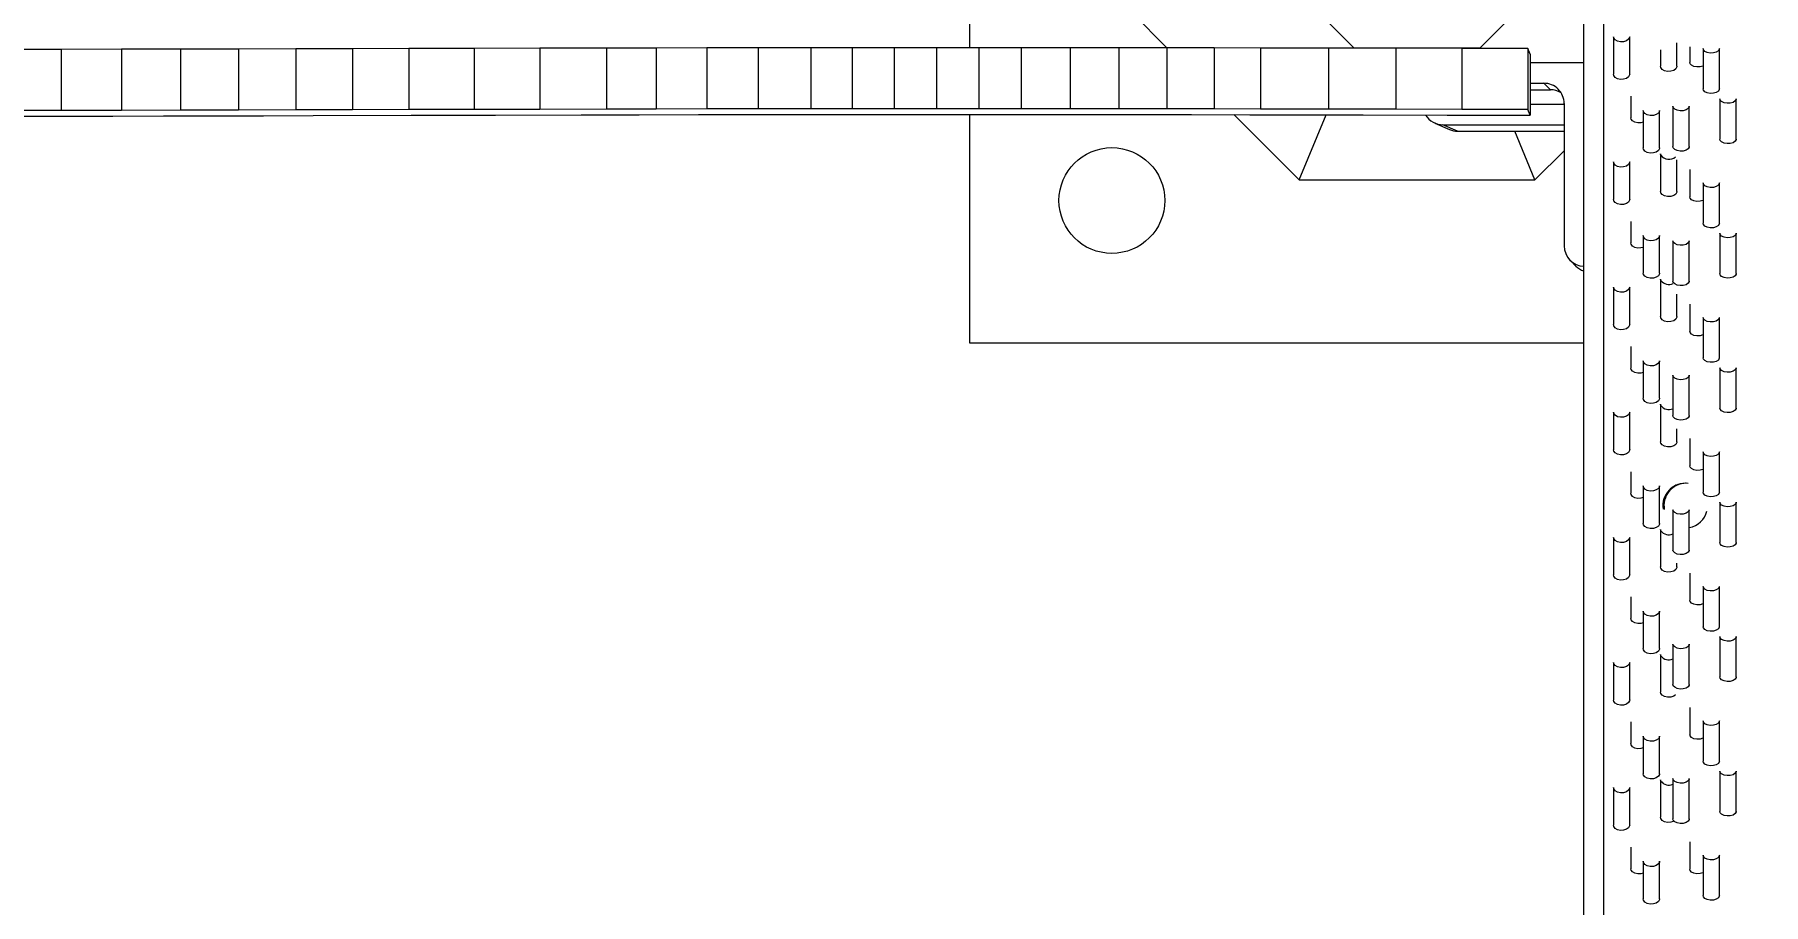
# Model space of a CAD drawing. Header units: millimetres. Extents: x -8045 to 6871, y -5915 to 5473.
# Drawn here: x -1066.6 to -641.7, y -434.2 to -220.4 of the extents above; entities that cross this region are included whole.
import ezdxf

# ---------------------------------------------------------------- set-up
doc = ezdxf.new("R2010")
doc.units = ezdxf.units.MM
for name, color, linetype in [('DIKOM_ОБЪЕКТ', 7, 'Continuous'), ('DIKOM_РАЗМЕР_ЗОНА', 7, 'Continuous'), ('DIKOM_РАЗМЕР_ОБЪЕКТА', 7, 'Continuous')]:
    doc.layers.add(name, color=color, linetype=linetype)
doc.styles.add('style1', font='arial.ttf', dxfattribs={"width": 0.8})
doc.dimstyles.new('1-50', dxfattribs={"dimtxt": 300, "dimasz": 200, "dimexe": 100, "dimexo": 0, "dimgap": 100, "dimtad": 1, "dimtxsty": 'style1', "dimcen": 200, "dimclrd": 7, "dimclre": 7, "dimclrt": 7, "dimadec": 1, "dimazin": 2, "dimtfac": 1, "dimtmove": 0, "dimatfit": 2, "dimfxl": 0, "dimlwd": 25, "dimlwe": 18, "dimarcsym": 0})

# ---------------------------------------------------------------- blocks, each defined once
blk = doc.blocks.new('*D9')
at = {"layer": 'Defpoints', "color": 0, "linetype": 'Continuous', "transparency": 16777216}
for p in [(5663.54, -234.65), (-5019.6, -1388.73), (5663.54, -4701.47)]:
    blk.add_point(p, dxfattribs=at)
at = {"layer": 'DIKOM_РАЗМЕР_ОБЪЕКТА', "color": 7, "linetype": 'Continuous', "lineweight": 18, "transparency": 16777216}
for p, q in [((5663.54, -234.65), (5663.54, -4801.47)), ((-5019.6, -1388.73), (-5019.6, -4801.47))]:
    blk.add_line(p, q, dxfattribs=at)
at = {"layer": 'DIKOM_РАЗМЕР_ОБЪЕКТА', "color": 7, "linetype": 'Continuous', "lineweight": 25, "transparency": 16777216}
blk.add_line((-4819.6, -4701.47), (5463.54, -4701.47), dxfattribs=at)
at = {"layer": 'DIKOM_РАЗМЕР_ОБЪЕКТА', "color": 7, "linetype": 'Continuous', "transparency": 16777216}
for points in [[(-4819.6, -4668.14), (-4819.6, -4734.8), (-5019.6, -4701.47)], [(5463.54, -4668.14), (5463.54, -4734.8), (5663.54, -4701.47)]]:
    blk.add_solid(points, dxfattribs=at)
at = {"layer": 'DIKOM_РАЗМЕР_ОБЪЕКТА', "color": 7, "linetype": 'Continuous', "lineweight": 15, "transparency": 16777216, "insert": (-74.37, -4448.3), "char_height": 300, "attachment_point": 5, "style": 'style1'}
blk.add_mtext('10700', dxfattribs=at)
blk = doc.blocks.new('*D10')
at = {"layer": 'Defpoints', "color": 0, "linetype": 'Continuous', "transparency": 16777216}
for p in [(-1653.81, 3474.95), (-5616.46, -3083.4), (491.01, -3083.4)]:
    blk.add_point(p, dxfattribs=at)
at = {"layer": 'DIKOM_РАЗМЕР_ОБЪЕКТА', "color": 7, "linetype": 'Continuous', "lineweight": 18, "transparency": 16777216}
for p, q in [((-1653.81, 3474.95), (-5716.46, 3474.95)), ((491.01, -3083.4), (-5716.46, -3083.4))]:
    blk.add_line(p, q, dxfattribs=at)
at = {"layer": 'DIKOM_РАЗМЕР_ОБЪЕКТА', "color": 7, "linetype": 'Continuous', "lineweight": 25, "transparency": 16777216}
blk.add_line((-5616.46, 3274.95), (-5616.46, -2883.4), dxfattribs=at)
at = {"layer": 'DIKOM_РАЗМЕР_ОБЪЕКТА', "color": 7, "linetype": 'Continuous', "transparency": 16777216}
for points in [[(-5649.79, 3274.95), (-5583.12, 3274.95), (-5616.46, 3474.95)], [(-5649.79, -2883.4), (-5583.12, -2883.4), (-5616.46, -3083.4)]]:
    blk.add_solid(points, dxfattribs=at)
at = {"layer": 'DIKOM_РАЗМЕР_ОБЪЕКТА', "color": 7, "linetype": 'Continuous', "lineweight": 15, "transparency": 16777216, "insert": (-5869.63, -1326.86), "char_height": 300, "attachment_point": 5, "rotation": 90, "style": 'style1'}
blk.add_mtext('6550', dxfattribs=at)
blk = doc.blocks.new('*D11')
at = {"layer": 'Defpoints', "color": 0, "transparency": 16777216}
for p in [(6870.85, -184.65), (-7019.6, -1388.73), (-7019.6, -5814.65)]:
    blk.add_point(p, dxfattribs=at)
at = {"layer": 'DIKOM_РАЗМЕР_ЗОНА', "color": 7, "lineweight": 18, "transparency": 16777216}
for p, q in [((6870.85, -184.65), (6870.85, -5914.65)), ((-7019.6, -1388.73), (-7019.6, -5914.65))]:
    blk.add_line(p, q, dxfattribs=at)
at = {"layer": 'DIKOM_РАЗМЕР_ЗОНА', "color": 7, "lineweight": 25, "transparency": 16777216}
blk.add_line((6670.85, -5814.65), (-6819.6, -5814.65), dxfattribs=at)
at = {"layer": 'DIKOM_РАЗМЕР_ЗОНА', "color": 7, "transparency": 16777216}
for points in [[(-6819.6, -5781.31), (-6819.6, -5847.98), (-7019.6, -5814.65)], [(6670.85, -5781.31), (6670.85, -5847.98), (6870.85, -5814.65)]]:
    blk.add_solid(points, dxfattribs=at)
at = {"layer": 'DIKOM_РАЗМЕР_ЗОНА', "color": 7, "transparency": 16777216, "insert": (-74.37, -5561.37), "char_height": 300, "attachment_point": 5, "style": 'style1'}
blk.add_mtext('13900', dxfattribs=at)
blk = doc.blocks.new('*D12')
at = {"layer": 'Defpoints', "color": 0, "transparency": 16777216}
for p in [(-2189.61, 5472.65), (-7595.21, -5084.97), (-495.58, -5084.97)]:
    blk.add_point(p, dxfattribs=at)
at = {"layer": 'DIKOM_РАЗМЕР_ЗОНА', "color": 7, "lineweight": 18, "transparency": 16777216}
for p, q in [((-2189.61, 5472.65), (-7695.21, 5472.65)), ((-495.58, -5084.97), (-7695.21, -5084.97))]:
    blk.add_line(p, q, dxfattribs=at)
at = {"layer": 'DIKOM_РАЗМЕР_ЗОНА', "color": 7, "lineweight": 25, "transparency": 16777216}
blk.add_line((-7595.21, 5272.65), (-7595.21, -4884.97), dxfattribs=at)
at = {"layer": 'DIKOM_РАЗМЕР_ЗОНА', "color": 7, "transparency": 16777216}
for points in [[(-7628.55, 5272.65), (-7561.88, 5272.65), (-7595.21, 5472.65)], [(-7628.55, -4884.97), (-7561.88, -4884.97), (-7595.21, -5084.97)]]:
    blk.add_solid(points, dxfattribs=at)
at = {"layer": 'DIKOM_РАЗМЕР_ЗОНА', "color": 7, "transparency": 16777216, "insert": (-7848.38, -1452.59), "char_height": 300, "attachment_point": 5, "rotation": 90, "style": 'style1'}
blk.add_mtext('10550', dxfattribs=at)

msp = doc.modelspace()

# ---------------------------------------------------------------- linework, layer by layer
at = {"layer": 'DIKOM_ОБЪЕКТ', "color": 7, "linetype": 'Continuous', "lineweight": 15}
for p, q in [((-836.813, -148.724), (-836.813, -223.589)), ((-685.854, -198.252), (-685.854, -1786.157)), ((-680.877, -706.768), (-680.877, -197.374)), ((-742.346, -223.657), (-764.313, -201.69)), ((-711.28, -223.657), (-689.313, -201.69)), ((-796.766, -215.133), (-788.273, -223.627)), ((-678.543, -220.887), (-678.543, -230.118)), ((-674.543, -230.118), (-674.543, -220.887)), ((-1060.035, -224.011), (-1070.372, -224.026)), ((-1045.245, -223.986), (-1060.035, -224.011)), ((-1060.035, -224.011), (-1060.035, -239.011)), ((-1030.745, -223.957), (-1045.245, -223.986)), ((-1045.245, -223.986), (-1045.245, -238.986)), ((-1016.483, -223.925), (-1030.745, -223.957)), ((-1030.745, -223.957), (-1030.745, -238.957)), ((-1002.408, -223.892), (-1016.483, -223.925)), ((-1016.483, -223.925), (-1016.483, -238.925)), ((-988.466, -223.857), (-1002.408, -223.892)), ((-1002.408, -223.892), (-1002.408, -238.892)), ((-974.606, -223.822), (-988.466, -223.857)), ((-988.466, -223.857), (-988.466, -238.857)), ((-958.551, -223.781), (-974.606, -223.822)), ((-974.606, -223.822), (-974.606, -238.822)), ((-942.394, -223.741), (-958.551, -223.781)), ((-958.551, -223.781), (-958.551, -238.781)), ((-926.038, -223.703), (-942.394, -223.741)), ((-942.394, -223.741), (-942.394, -238.741)), ((-913.809, -223.677), (-926.038, -223.703)), ((-926.038, -223.703), (-926.038, -238.703)), ((-901.369, -223.653), (-913.809, -223.677)), ((-913.809, -223.677), (-913.809, -238.677)), ((-888.711, -223.632), (-901.369, -223.653)), ((-901.369, -223.653), (-901.369, -238.653)), ((-875.827, -223.614), (-888.711, -223.632)), ((-888.711, -223.632), (-888.711, -238.632)), ((-865.678, -223.603), (-875.827, -223.614)), ((-875.827, -223.614), (-875.827, -238.614)), ((-855.357, -223.595), (-865.678, -223.603)), ((-865.678, -223.603), (-865.678, -238.603)), ((-844.941, -223.59), (-855.357, -223.595)), ((-855.357, -223.595), (-855.357, -238.595)), ((-834.501, -223.589), (-844.941, -223.59)), ((-844.941, -223.59), (-844.941, -238.59)), ((-834.501, -223.589), (-834.501, -238.589)), ((-824.112, -223.591), (-834.501, -223.589)), ((-824.112, -223.591), (-824.112, -238.591)), ((-812.025, -223.599), (-824.112, -223.591)), ((-812.025, -223.599), (-812.025, -238.599)), ((-800.068, -223.611), (-812.025, -223.599)), ((-800.068, -223.611), (-800.068, -238.611)), ((-788.273, -223.627), (-800.068, -223.611)), ((-788.273, -223.627), (-788.273, -238.627)), ((-776.672, -223.645), (-788.273, -223.627)), ((-776.672, -223.645), (-776.672, -238.645)), ((-765.297, -223.666), (-776.672, -223.645)), ((-765.297, -223.666), (-765.297, -238.666)), ((-748.528, -223.701), (-765.297, -223.666)), ((-748.528, -223.701), (-748.528, -238.701)), ((-732.052, -223.739), (-748.528, -223.701)), ((-742.37, -223.715), (-742.346, -223.657)), ((-742.346, -223.657), (-711.28, -223.657)), ((-732.052, -223.739), (-732.052, -238.739)), ((-715.776, -223.779), (-732.052, -223.739)), ((-715.776, -223.779), (-715.776, -238.779)), ((-699.606, -223.819), (-715.776, -223.779)), ((-711.225, -223.79), (-711.28, -223.657)), ((-699.606, -223.819), (-699.606, -238.819)), ((-699.029, -225.212), (-699.606, -223.819)), ((-666.94, -224.089), (-666.94, -228.16)), ((-662.94, -228.16), (-662.94, -222.368)), ((-659.782, -223.347), (-659.782, -227.206)), ((-656.498, -223.786), (-656.498, -233.704)), ((-652.498, -233.704), (-652.498, -223.786)), ((-699.029, -225.212), (-699.029, -240.212)), ((-685.854, -227.325), (-699.029, -227.326)), ((-699.029, -232.326), (-695.645, -232.326)), ((-694.043, -233.927), (-695.645, -232.326)), ((-678.476, -230.444), (-678.543, -230.118)), ((-674.543, -230.087), (-674.543, -230.118)), ((-656.421, -234.012), (-656.498, -233.704)), ((-699.029, -233.927), (-694.043, -233.927)), ((-690.645, -237.54), (-699.029, -237.541)), ((-690.645, -237.325), (-690.645, -272.325)), ((-674.273, -235.516), (-674.273, -240.817)), ((-652.369, -236.142), (-652.369, -246.059)), ((-652.293, -236.45), (-652.369, -236.162)), ((-648.369, -246.059), (-648.369, -236.142)), ((-1072.807, -240.423), (-1059.973, -240.405)), ((-1060.035, -239.011), (-1070.372, -239.026)), ((-1045.245, -238.986), (-1060.035, -239.011)), ((-1059.973, -240.405), (-1047.378, -240.383)), ((-1047.378, -240.383), (-1034.888, -240.359)), ((-1030.745, -238.957), (-1045.245, -238.986)), ((-1034.888, -240.359), (-1022.596, -240.333)), ((-1016.483, -238.925), (-1030.745, -238.957)), ((-1022.596, -240.333), (-1010.311, -240.305)), ((-1002.408, -238.892), (-1016.483, -238.925)), ((-1010.311, -240.305), (-998.153, -240.275)), ((-988.466, -238.857), (-1002.408, -238.892)), ((-998.153, -240.275), (-974.028, -240.215)), ((-974.606, -238.822), (-988.466, -238.857)), ((-958.551, -238.781), (-974.606, -238.822)), ((-974.028, -240.215), (-953.265, -240.162)), ((-942.394, -238.741), (-958.551, -238.781)), ((-953.265, -240.162), (-932.286, -240.112)), ((-926.038, -238.703), (-942.394, -238.741)), ((-932.286, -240.112), (-917.994, -240.08)), ((-913.809, -238.677), (-926.038, -238.703)), ((-917.994, -240.08), (-903.443, -240.051)), ((-901.369, -238.653), (-913.809, -238.677)), ((-903.443, -240.051), (-888.599, -240.025)), ((-888.711, -238.632), (-901.369, -238.653)), ((-875.827, -238.614), (-888.711, -238.632)), ((-888.599, -240.025), (-875.805, -240.007)), ((-865.678, -238.603), (-875.827, -238.614)), ((-875.805, -240.007), (-862.778, -239.993)), ((-855.357, -238.595), (-865.678, -238.603)), ((-862.778, -239.993), (-853.752, -239.987)), ((-844.941, -238.59), (-855.357, -238.595)), ((-853.752, -239.987), (-844.647, -239.982)), ((-834.501, -238.589), (-844.941, -238.59)), ((-844.647, -239.982), (-835.514, -239.981)), ((-836.813, -239.981), (-836.813, -296.157)), ((-835.514, -239.981), (-826.578, -239.983)), ((-824.112, -238.591), (-834.501, -238.589)), ((-826.578, -239.983), (-817.675, -239.987)), ((-812.025, -238.599), (-824.112, -238.591)), ((-817.675, -239.987), (-808.85, -239.994)), ((-800.068, -238.611), (-812.025, -238.599)), ((-808.85, -239.994), (-795.41, -240.009)), ((-788.273, -238.627), (-800.068, -238.611)), ((-795.41, -240.009), (-782.216, -240.028)), ((-776.672, -238.645), (-788.273, -238.627)), ((-782.216, -240.028), (-767.892, -240.053)), ((-765.297, -238.666), (-776.672, -238.645)), ((-771.853, -240.046), (-755.789, -256.111)), ((-767.892, -240.053), (-753.836, -240.081)), ((-748.528, -238.701), (-765.297, -238.666)), ((-755.789, -256.111), (-749.153, -240.092)), ((-753.836, -240.081), (-740.014, -240.112)), ((-732.052, -238.739), (-748.528, -238.701)), ((-740.014, -240.112), (-719.42, -240.161)), ((-715.776, -238.779), (-732.052, -238.739)), ((-722.463, -242.109), (-718.865, -243.713)), ((-719.42, -240.161), (-699.029, -240.212)), ((-699.606, -238.819), (-715.776, -238.779)), ((-699.029, -240.212), (-699.606, -238.819)), ((-671.21, -239), (-671.21, -248.23)), ((-667.21, -248.23), (-667.21, -239)), ((-663.911, -237.991), (-663.911, -247.908)), ((-659.911, -247.908), (-659.911, -237.991)), ((-720.428, -242.542), (-690.645, -242.54)), ((-716.834, -244.143), (-720.428, -242.542)), ((-716.834, -244.143), (-690.645, -244.142)), ((-697.837, -256.111), (-702.795, -244.143)), ((-690.645, -248.918), (-697.837, -256.111)), ((-666.94, -249.699), (-666.94, -258.93)), ((-666.94, -249.729), (-666.94, -249.699)), ((-666.874, -250.025), (-666.94, -249.729)), ((-663.835, -248.216), (-663.911, -247.908)), ((-678.543, -251.656), (-678.543, -260.887)), ((-674.543, -260.887), (-674.543, -251.656)), ((-662.94, -258.93), (-662.94, -251.142)), ((-659.782, -253.572), (-659.782, -260.263)), ((-755.789, -256.111), (-697.837, -256.111)), ((-656.498, -256.844), (-656.498, -266.762)), ((-652.498, -266.762), (-652.498, -256.844)), ((-678.476, -261.213), (-678.543, -260.887)), ((-674.543, -260.856), (-674.543, -260.887)), ((-674.273, -266.285), (-674.273, -271.586)), ((-656.421, -267.07), (-656.498, -266.762)), ((-671.21, -269.769), (-671.21, -279)), ((-667.21, -279), (-667.21, -269.769)), ((-663.911, -271.049), (-663.911, -280.966)), ((-659.911, -280.966), (-659.911, -271.049)), ((-652.369, -269.199), (-652.369, -279.117)), ((-652.293, -269.508), (-652.369, -269.22)), ((-648.369, -279.117), (-648.369, -269.199)), ((-689.18, -275.861), (-687.781, -277.26)), ((-678.543, -282.425), (-678.543, -291.656)), ((-674.543, -291.656), (-674.543, -282.425)), ((-666.94, -280.468), (-666.94, -289.699)), ((-666.94, -280.498), (-666.94, -280.468)), ((-666.874, -280.794), (-666.94, -280.498)), ((-663.835, -281.274), (-663.911, -280.966)), ((-662.94, -289.699), (-662.94, -284.199)), ((-659.782, -286.63), (-659.782, -293.321)), ((-678.476, -291.982), (-678.543, -291.656)), ((-674.543, -291.625), (-674.543, -291.656)), ((-656.498, -289.902), (-656.498, -299.819)), ((-652.498, -299.819), (-652.498, -289.902)), ((-836.813, -296.157), (-685.854, -296.157)), ((-674.273, -297.054), (-674.273, -302.355)), ((-671.21, -300.538), (-671.21, -309.769)), ((-667.21, -309.769), (-667.21, -300.538)), ((-656.421, -300.128), (-656.498, -299.819)), ((-663.911, -304.107), (-663.911, -314.024)), ((-659.911, -314.024), (-659.911, -304.107)), ((-652.369, -302.257), (-652.369, -312.175)), ((-652.293, -302.565), (-652.369, -302.278)), ((-648.369, -312.175), (-648.369, -302.257)), ((-678.543, -313.195), (-678.543, -322.425)), ((-674.543, -322.425), (-674.543, -313.195)), ((-666.94, -311.237), (-666.94, -320.468)), ((-666.94, -311.267), (-666.94, -311.237)), ((-666.874, -311.563), (-666.94, -311.267)), ((-663.835, -314.332), (-663.911, -314.024)), ((-662.94, -320.468), (-662.94, -317.257)), ((-678.476, -322.752), (-678.543, -322.425)), ((-674.543, -322.395), (-674.543, -322.425)), ((-659.782, -319.688), (-659.782, -326.379)), ((-656.498, -322.96), (-656.498, -332.877)), ((-652.498, -332.877), (-652.498, -322.96)), ((-674.273, -327.823), (-674.273, -333.125)), ((-671.21, -331.307), (-671.21, -340.538)), ((-667.21, -340.538), (-667.21, -331.307)), ((-656.421, -333.186), (-656.498, -332.877)), ((-652.369, -335.315), (-652.369, -345.232)), ((-652.293, -335.623), (-652.369, -335.336)), ((-648.369, -345.232), (-648.369, -335.315)), ((-663.911, -337.164), (-663.911, -347.082)), ((-659.911, -347.082), (-659.911, -337.164)), ((-678.543, -343.964), (-678.543, -353.195)), ((-674.543, -353.195), (-674.543, -343.964)), ((-666.94, -342.006), (-666.94, -351.237)), ((-666.94, -342.036), (-666.94, -342.006)), ((-666.874, -342.333), (-666.94, -342.036)), ((-663.835, -347.39), (-663.911, -347.082)), ((-662.94, -351.237), (-662.94, -350.315)), ((-678.476, -353.521), (-678.543, -353.195)), ((-674.543, -353.164), (-674.543, -353.195)), ((-659.782, -352.746), (-659.782, -359.437)), ((-656.498, -356.018), (-656.498, -365.935)), ((-652.498, -365.935), (-652.498, -356.018)), ((-674.273, -358.592), (-674.273, -363.894)), ((-671.21, -362.077), (-671.21, -371.307)), ((-667.21, -371.307), (-667.21, -362.077)), ((-656.421, -366.243), (-656.498, -365.935)), ((-652.369, -368.373), (-652.369, -378.29)), ((-652.293, -368.681), (-652.369, -368.394)), ((-648.369, -378.29), (-648.369, -368.373)), ((-666.94, -372.776), (-666.94, -382.006)), ((-666.94, -372.806), (-666.94, -372.776)), ((-666.874, -373.102), (-666.94, -372.806)), ((-663.911, -370.222), (-663.911, -380.14)), ((-659.911, -380.14), (-659.911, -370.222)), ((-678.543, -374.733), (-678.543, -383.964)), ((-674.543, -383.964), (-674.543, -374.733)), ((-663.835, -380.448), (-663.911, -380.14)), ((-678.476, -384.29), (-678.543, -383.964)), ((-674.543, -383.933), (-674.543, -383.964)), ((-659.782, -385.804), (-659.782, -392.495)), ((-674.273, -389.362), (-674.273, -394.663)), ((-656.498, -389.076), (-656.498, -398.993)), ((-652.498, -398.993), (-652.498, -389.076)), ((-671.21, -392.846), (-671.21, -402.077)), ((-667.21, -402.077), (-667.21, -392.846)), ((-656.421, -399.301), (-656.498, -398.993)), ((-666.94, -403.545), (-666.94, -412.776)), ((-666.94, -403.575), (-666.94, -403.545)), ((-666.874, -403.871), (-666.94, -403.575)), ((-663.911, -403.28), (-663.911, -413.198)), ((-659.911, -413.198), (-659.911, -403.28)), ((-652.369, -401.431), (-652.369, -411.348)), ((-652.293, -401.739), (-652.369, -401.452)), ((-648.369, -411.348), (-648.369, -401.431)), ((-678.543, -405.502), (-678.543, -414.733)), ((-674.543, -414.733), (-674.543, -405.502)), ((-678.476, -415.059), (-678.543, -414.733)), ((-674.543, -414.702), (-674.543, -414.733)), ((-663.835, -413.506), (-663.911, -413.198)), ((-674.273, -420.131), (-674.273, -425.432)), ((-659.782, -418.862), (-659.782, -425.553)), ((-671.21, -423.615), (-671.21, -432.846)), ((-667.21, -432.846), (-667.21, -423.615)), ((-656.498, -422.134), (-656.498, -432.051)), ((-652.498, -432.051), (-652.498, -422.134)), ((-656.421, -432.359), (-656.498, -432.051))]:
    msp.add_line(p, q, dxfattribs=at)
at = {"layer": 'DIKOM_ОБЪЕКТ', "color": 7, "linetype": 'Continuous', "lineweight": 15, "flags": 128}
for points in [[(-674.543, -220.912), (-674.561, -221.058), (-674.814, -221.53), (-675.331, -221.904), (-676.032, -222.123), (-676.811, -222.153), (-677.549, -221.991), (-678.134, -221.661), (-678.476, -221.213), (-678.543, -220.886)], [(-652.498, -223.787), (-652.511, -223.916), (-652.751, -224.334), (-653.256, -224.669), (-653.95, -224.869), (-654.728, -224.905), (-655.471, -224.77), (-656.066, -224.486), (-656.421, -224.095), (-656.498, -223.786)], [(-664.43, -229.396), (-665.209, -229.427), (-665.947, -229.265), (-666.531, -228.935), (-666.874, -228.487), (-666.94, -228.16)], [(-662.94, -228.16), (-662.958, -228.332), (-663.212, -228.803), (-663.729, -229.177), (-664.43, -229.396)], [(-656.498, -228.069), (-656.541, -228.088), (-657.235, -228.289), (-658.013, -228.324), (-658.756, -228.189), (-659.35, -227.905), (-659.706, -227.514), (-659.782, -227.206)], [(-674.543, -230.118), (-674.561, -230.289), (-674.814, -230.761), (-675.331, -231.134), (-676.032, -231.353), (-676.811, -231.384), (-677.549, -231.222), (-678.134, -230.892), (-678.476, -230.444)], [(-652.498, -233.704), (-652.511, -233.833), (-652.751, -234.252), (-653.256, -234.586), (-653.95, -234.787), (-654.728, -234.822), (-655.471, -234.688), (-656.066, -234.403), (-656.421, -234.012)], [(-648.369, -236.141), (-648.383, -236.271), (-648.622, -236.689), (-649.127, -237.024), (-649.822, -237.225), (-650.6, -237.26), (-651.342, -237.125), (-651.937, -236.841), (-652.293, -236.45)], [(-671.21, -241.899), (-671.763, -242.052), (-672.542, -242.083), (-673.28, -241.921), (-673.864, -241.591), (-674.207, -241.143), (-674.273, -240.817)], [(-667.21, -239), (-667.228, -239.171), (-667.481, -239.643), (-667.998, -240.016), (-668.699, -240.235), (-669.478, -240.266), (-670.216, -240.104), (-670.801, -239.774), (-671.144, -239.326), (-671.21, -239.001)], [(-659.911, -238.009), (-659.924, -238.121), (-660.164, -238.539), (-660.669, -238.874), (-661.364, -239.074), (-662.141, -239.109), (-662.884, -238.975), (-663.479, -238.69), (-663.835, -238.299), (-663.911, -237.991)], [(-649.822, -247.142), (-650.6, -247.177), (-651.342, -247.043), (-651.937, -246.758), (-652.293, -246.367), (-652.369, -246.059)], [(-648.369, -246.059), (-648.383, -246.189), (-648.622, -246.607), (-649.127, -246.942), (-649.822, -247.142)], [(-668.699, -249.466), (-669.478, -249.497), (-670.216, -249.335), (-670.801, -249.005), (-671.144, -248.557), (-671.21, -248.23)], [(-667.21, -248.23), (-667.228, -248.402), (-667.481, -248.873), (-667.998, -249.247), (-668.699, -249.466)], [(-659.911, -247.908), (-659.924, -248.038), (-660.164, -248.456), (-660.669, -248.791), (-661.364, -248.991), (-662.141, -249.027), (-662.884, -248.892), (-663.479, -248.607), (-663.835, -248.216)], [(-674.543, -251.681), (-674.561, -251.828), (-674.814, -252.299), (-675.331, -252.673), (-676.032, -252.892), (-676.811, -252.923), (-677.549, -252.761), (-678.134, -252.43), (-678.476, -251.982), (-678.543, -251.656)], [(-664.43, -260.165), (-665.209, -260.196), (-665.947, -260.034), (-666.531, -259.704), (-666.874, -259.256), (-666.94, -258.93)], [(-662.94, -258.93), (-662.958, -259.101), (-663.212, -259.573), (-663.729, -259.946), (-664.43, -260.165)], [(-652.498, -256.845), (-652.511, -256.974), (-652.751, -257.392), (-653.256, -257.727), (-653.95, -257.927), (-654.728, -257.963), (-655.471, -257.828), (-656.066, -257.543), (-656.421, -257.152), (-656.498, -256.844)], [(-674.543, -260.887), (-674.561, -261.058), (-674.814, -261.53), (-675.331, -261.904), (-676.032, -262.123), (-676.811, -262.153), (-677.549, -261.991), (-678.134, -261.661), (-678.476, -261.213)], [(-656.498, -261.126), (-656.541, -261.146), (-657.235, -261.346), (-658.013, -261.382), (-658.756, -261.247), (-659.35, -260.963), (-659.706, -260.572), (-659.782, -260.264)], [(-652.498, -266.762), (-652.511, -266.891), (-652.751, -267.309), (-653.256, -267.644), (-653.95, -267.845), (-654.728, -267.88), (-655.471, -267.745), (-656.066, -267.461), (-656.421, -267.07)], [(-671.21, -272.668), (-671.763, -272.822), (-672.542, -272.852), (-673.28, -272.69), (-673.864, -272.36), (-674.207, -271.912), (-674.273, -271.586)], [(-667.21, -269.769), (-667.228, -269.94), (-667.481, -270.412), (-667.998, -270.786), (-668.699, -271.004), (-669.478, -271.035), (-670.216, -270.873), (-670.801, -270.543), (-671.144, -270.095), (-671.21, -269.77)], [(-659.911, -271.067), (-659.924, -271.178), (-660.164, -271.597), (-660.669, -271.931), (-661.364, -272.132), (-662.141, -272.167), (-662.884, -272.033), (-663.479, -271.748), (-663.835, -271.357), (-663.911, -271.049)], [(-648.369, -269.199), (-648.383, -269.329), (-648.622, -269.747), (-649.127, -270.082), (-649.822, -270.282), (-650.6, -270.318), (-651.342, -270.183), (-651.937, -269.899), (-652.293, -269.508)], [(-668.699, -280.235), (-669.478, -280.266), (-670.216, -280.104), (-670.801, -279.774), (-671.144, -279.326), (-671.21, -279)], [(-667.21, -279), (-667.228, -279.171), (-667.481, -279.643), (-667.998, -280.016), (-668.699, -280.235)], [(-649.822, -280.2), (-650.6, -280.235), (-651.342, -280.101), (-651.937, -279.816), (-652.293, -279.425), (-652.369, -279.117)], [(-648.369, -279.117), (-648.383, -279.246), (-648.622, -279.665), (-649.127, -279.999), (-649.822, -280.2)], [(-674.543, -282.45), (-674.561, -282.597), (-674.814, -283.068), (-675.331, -283.442), (-676.032, -283.661), (-676.811, -283.692), (-677.549, -283.53), (-678.134, -283.2), (-678.476, -282.752), (-678.543, -282.425)], [(-659.911, -280.966), (-659.924, -281.096), (-660.164, -281.514), (-660.669, -281.849), (-661.364, -282.049), (-662.141, -282.085), (-662.884, -281.95), (-663.479, -281.665), (-663.835, -281.274)], [(-674.543, -291.656), (-674.561, -291.828), (-674.814, -292.299), (-675.331, -292.673), (-676.032, -292.892), (-676.811, -292.923), (-677.549, -292.761), (-678.134, -292.43), (-678.476, -291.982)], [(-664.43, -290.934), (-665.209, -290.965), (-665.947, -290.803), (-666.531, -290.473), (-666.874, -290.025), (-666.94, -289.699)], [(-662.94, -289.699), (-662.958, -289.87), (-663.212, -290.342), (-663.729, -290.715), (-664.43, -290.934)], [(-652.498, -289.902), (-652.511, -290.032), (-652.751, -290.45), (-653.256, -290.785), (-653.95, -290.985), (-654.728, -291.021), (-655.471, -290.886), (-656.066, -290.601), (-656.421, -290.21), (-656.498, -289.901)], [(-656.498, -294.184), (-656.541, -294.204), (-657.235, -294.404), (-658.013, -294.44), (-658.756, -294.305), (-659.35, -294.021), (-659.706, -293.63), (-659.782, -293.321)], [(-667.21, -300.538), (-667.228, -300.71), (-667.481, -301.181), (-667.998, -301.555), (-668.699, -301.774), (-669.478, -301.804), (-670.216, -301.642), (-670.801, -301.312), (-671.144, -300.864), (-671.21, -300.539)], [(-652.498, -299.819), (-652.511, -299.949), (-652.751, -300.367), (-653.256, -300.702), (-653.95, -300.902), (-654.728, -300.938), (-655.471, -300.803), (-656.066, -300.519), (-656.421, -300.128)], [(-671.21, -303.438), (-671.763, -303.591), (-672.542, -303.622), (-673.28, -303.46), (-673.864, -303.13), (-674.207, -302.682), (-674.273, -302.355)], [(-659.911, -304.124), (-659.924, -304.236), (-660.164, -304.654), (-660.669, -304.989), (-661.364, -305.19), (-662.141, -305.225), (-662.884, -305.09), (-663.479, -304.806), (-663.835, -304.415), (-663.911, -304.106)], [(-648.369, -302.257), (-648.383, -302.387), (-648.622, -302.805), (-649.127, -303.14), (-649.822, -303.34), (-650.6, -303.376), (-651.342, -303.241), (-651.937, -302.956), (-652.293, -302.565)], [(-668.699, -311.004), (-669.478, -311.035), (-670.216, -310.873), (-670.801, -310.543), (-671.144, -310.095), (-671.21, -309.769)], [(-667.21, -309.769), (-667.228, -309.94), (-667.481, -310.412), (-667.998, -310.786), (-668.699, -311.004)], [(-674.543, -313.219), (-674.561, -313.366), (-674.814, -313.838), (-675.331, -314.211), (-676.032, -314.43), (-676.811, -314.461), (-677.549, -314.299), (-678.134, -313.969), (-678.476, -313.521), (-678.543, -313.194)], [(-659.911, -314.024), (-659.924, -314.154), (-660.164, -314.572), (-660.669, -314.907), (-661.364, -315.107), (-662.141, -315.142), (-662.884, -315.008), (-663.479, -314.723), (-663.835, -314.332)], [(-649.822, -313.258), (-650.6, -313.293), (-651.342, -313.158), (-651.937, -312.874), (-652.293, -312.483), (-652.369, -312.175)], [(-648.369, -312.175), (-648.383, -312.304), (-648.622, -312.723), (-649.127, -313.057), (-649.822, -313.258)], [(-674.543, -322.425), (-674.561, -322.597), (-674.814, -323.068), (-675.331, -323.442), (-676.032, -323.661), (-676.811, -323.692), (-677.549, -323.53), (-678.134, -323.2), (-678.476, -322.752)], [(-664.43, -321.704), (-665.209, -321.734), (-665.947, -321.572), (-666.531, -321.242), (-666.874, -320.794), (-666.94, -320.468)], [(-662.94, -320.468), (-662.958, -320.639), (-663.212, -321.111), (-663.729, -321.485), (-664.43, -321.704)], [(-656.498, -327.242), (-656.541, -327.262), (-657.235, -327.462), (-658.013, -327.498), (-658.756, -327.363), (-659.35, -327.078), (-659.706, -326.687), (-659.782, -326.379)], [(-652.498, -322.96), (-652.511, -323.09), (-652.751, -323.508), (-653.256, -323.843), (-653.95, -324.043), (-654.728, -324.078), (-655.471, -323.944), (-656.066, -323.659), (-656.421, -323.268), (-656.498, -322.959)], [(-667.21, -331.308), (-667.228, -331.479), (-667.481, -331.95), (-667.998, -332.324), (-668.699, -332.543), (-669.478, -332.574), (-670.216, -332.412), (-670.801, -332.082), (-671.144, -331.634), (-671.21, -331.309)], [(-671.21, -334.207), (-671.763, -334.36), (-672.542, -334.391), (-673.28, -334.229), (-673.864, -333.899), (-674.207, -333.451), (-674.273, -333.125)], [(-652.498, -332.877), (-652.511, -333.007), (-652.751, -333.425), (-653.256, -333.76), (-653.95, -333.96), (-654.728, -333.996), (-655.471, -333.861), (-656.066, -333.577), (-656.421, -333.186)], [(-648.369, -335.315), (-648.383, -335.445), (-648.622, -335.863), (-649.127, -336.198), (-649.822, -336.398), (-650.6, -336.434), (-651.342, -336.299), (-651.937, -336.014), (-652.293, -335.623)], [(-659.911, -337.182), (-659.924, -337.294), (-660.164, -337.712), (-660.669, -338.047), (-661.364, -338.247), (-662.141, -338.283), (-662.884, -338.148), (-663.479, -337.864), (-663.835, -337.473), (-663.911, -337.164)], [(-674.543, -343.989), (-674.561, -344.135), (-674.814, -344.607), (-675.331, -344.981), (-676.032, -345.199), (-676.811, -345.23), (-677.549, -345.068), (-678.134, -344.738), (-678.476, -344.29), (-678.543, -343.963)], [(-668.699, -341.774), (-669.478, -341.804), (-670.216, -341.642), (-670.801, -341.312), (-671.144, -340.864), (-671.21, -340.538)], [(-667.21, -340.538), (-667.228, -340.71), (-667.481, -341.181), (-667.998, -341.555), (-668.699, -341.774)], [(-659.911, -347.082), (-659.924, -347.212), (-660.164, -347.63), (-660.669, -347.964), (-661.364, -348.165), (-662.141, -348.2), (-662.884, -348.066), (-663.479, -347.781), (-663.835, -347.39)], [(-649.822, -346.316), (-650.6, -346.351), (-651.342, -346.216), (-651.937, -345.932), (-652.293, -345.541), (-652.369, -345.232)], [(-648.369, -345.232), (-648.383, -345.362), (-648.622, -345.78), (-649.127, -346.115), (-649.822, -346.316)], [(-664.43, -352.473), (-665.209, -352.504), (-665.947, -352.342), (-666.531, -352.011), (-666.874, -351.563), (-666.94, -351.237)], [(-662.94, -351.237), (-662.958, -351.409), (-663.212, -351.88), (-663.729, -352.254), (-664.43, -352.473)], [(-674.543, -353.195), (-674.561, -353.366), (-674.814, -353.838), (-675.331, -354.211), (-676.032, -354.43), (-676.811, -354.461), (-677.549, -354.299), (-678.134, -353.969), (-678.476, -353.521)], [(-652.498, -356.018), (-652.511, -356.147), (-652.751, -356.566), (-653.256, -356.9), (-653.95, -357.101), (-654.728, -357.136), (-655.471, -357.002), (-656.066, -356.717), (-656.421, -356.326), (-656.498, -356.017)], [(-656.498, -360.3), (-656.541, -360.32), (-657.235, -360.52), (-658.013, -360.556), (-658.756, -360.421), (-659.35, -360.136), (-659.706, -359.745), (-659.782, -359.437)], [(-671.21, -364.976), (-671.763, -365.129), (-672.542, -365.16), (-673.28, -364.998), (-673.864, -364.668), (-674.207, -364.22), (-674.273, -363.894)], [(-667.21, -362.077), (-667.228, -362.248), (-667.481, -362.72), (-667.998, -363.093), (-668.699, -363.312), (-669.478, -363.343), (-670.216, -363.181), (-670.801, -362.851), (-671.144, -362.403), (-671.21, -362.078)], [(-652.498, -365.935), (-652.511, -366.065), (-652.751, -366.483), (-653.256, -366.818), (-653.95, -367.018), (-654.728, -367.054), (-655.471, -366.919), (-656.066, -366.634), (-656.421, -366.243)], [(-648.369, -368.373), (-648.383, -368.503), (-648.622, -368.921), (-649.127, -369.256), (-649.822, -369.456), (-650.6, -369.492), (-651.342, -369.357), (-651.937, -369.072), (-652.293, -368.681)], [(-668.699, -372.543), (-669.478, -372.574), (-670.216, -372.412), (-670.801, -372.082), (-671.144, -371.634), (-671.21, -371.307)], [(-667.21, -371.307), (-667.228, -371.479), (-667.481, -371.95), (-667.998, -372.324), (-668.699, -372.543)], [(-659.911, -370.24), (-659.924, -370.352), (-660.164, -370.77), (-660.669, -371.105), (-661.364, -371.305), (-662.141, -371.341), (-662.884, -371.206), (-663.479, -370.922), (-663.835, -370.531), (-663.911, -370.222)], [(-674.543, -374.758), (-674.561, -374.905), (-674.814, -375.376), (-675.331, -375.75), (-676.032, -375.969), (-676.811, -375.999), (-677.549, -375.837), (-678.134, -375.507), (-678.476, -375.059), (-678.543, -374.733)], [(-664.43, -383.242), (-665.209, -383.273), (-665.947, -383.111), (-666.531, -382.781), (-666.874, -382.333), (-666.94, -382.006)], [(-659.911, -380.14), (-659.924, -380.269), (-660.164, -380.688), (-660.669, -381.022), (-661.364, -381.223), (-662.141, -381.258), (-662.884, -381.123), (-663.479, -380.839), (-663.835, -380.448)], [(-649.822, -379.373), (-650.6, -379.409), (-651.342, -379.274), (-651.937, -378.99), (-652.293, -378.599), (-652.369, -378.29)], [(-648.369, -378.29), (-648.383, -378.42), (-648.622, -378.838), (-649.127, -379.173), (-649.822, -379.373)], [(-674.543, -383.964), (-674.561, -384.135), (-674.814, -384.607), (-675.331, -384.981), (-676.032, -385.199), (-676.811, -385.23), (-677.549, -385.068), (-678.134, -384.738), (-678.476, -384.29)], [(-663.281, -382.72), (-663.729, -383.023), (-664.43, -383.242)], [(-652.498, -389.076), (-652.511, -389.205), (-652.751, -389.624), (-653.256, -389.958), (-653.95, -390.159), (-654.728, -390.194), (-655.471, -390.059), (-656.066, -389.775), (-656.421, -389.384), (-656.498, -389.075)], [(-671.21, -395.745), (-671.763, -395.899), (-672.542, -395.929), (-673.28, -395.767), (-673.864, -395.437), (-674.207, -394.989), (-674.273, -394.663)], [(-667.21, -392.846), (-667.228, -393.017), (-667.481, -393.489), (-667.998, -393.862), (-668.699, -394.081), (-669.478, -394.112), (-670.216, -393.95), (-670.801, -393.62), (-671.144, -393.172), (-671.21, -392.847)], [(-656.498, -393.358), (-656.541, -393.377), (-657.235, -393.578), (-658.013, -393.613), (-658.756, -393.479), (-659.35, -393.194), (-659.706, -392.803), (-659.782, -392.495)], [(-652.498, -398.993), (-652.511, -399.123), (-652.751, -399.541), (-653.256, -399.876), (-653.95, -400.076), (-654.728, -400.112), (-655.471, -399.977), (-656.066, -399.692), (-656.421, -399.301)], [(-668.699, -403.312), (-669.478, -403.343), (-670.216, -403.181), (-670.801, -402.851), (-671.144, -402.403), (-671.21, -402.077)], [(-667.21, -402.077), (-667.228, -402.248), (-667.481, -402.72), (-667.998, -403.093), (-668.699, -403.312)], [(-659.911, -403.298), (-659.924, -403.41), (-660.164, -403.828), (-660.669, -404.163), (-661.364, -404.363), (-662.141, -404.399), (-662.884, -404.264), (-663.479, -403.979), (-663.835, -403.588), (-663.911, -403.28)], [(-648.369, -401.431), (-648.383, -401.561), (-648.622, -401.979), (-649.127, -402.313), (-649.822, -402.514), (-650.6, -402.549), (-651.342, -402.415), (-651.937, -402.13), (-652.293, -401.739)], [(-674.543, -405.527), (-674.561, -405.674), (-674.814, -406.145), (-675.331, -406.519), (-676.032, -406.738), (-676.811, -406.769), (-677.549, -406.607), (-678.134, -406.277), (-678.476, -405.829), (-678.543, -405.502)], [(-649.822, -412.431), (-650.6, -412.467), (-651.342, -412.332), (-651.937, -412.047), (-652.293, -411.656), (-652.369, -411.348)], [(-648.369, -411.348), (-648.383, -411.478), (-648.622, -411.896), (-649.127, -412.231), (-649.822, -412.431)], [(-674.543, -414.733), (-674.561, -414.905), (-674.814, -415.376), (-675.331, -415.75), (-676.032, -415.969), (-676.811, -415.999), (-677.549, -415.837), (-678.134, -415.507), (-678.476, -415.059)], [(-663.856, -413.849), (-664.43, -414.011), (-665.209, -414.042), (-665.947, -413.88), (-666.531, -413.55), (-666.874, -413.102), (-666.94, -412.776)], [(-659.911, -413.198), (-659.924, -413.327), (-660.164, -413.745), (-660.669, -414.08), (-661.364, -414.281), (-662.141, -414.316), (-662.884, -414.181), (-663.479, -413.897), (-663.835, -413.506)], [(-667.21, -423.615), (-667.228, -423.786), (-667.481, -424.258), (-667.998, -424.632), (-668.699, -424.851), (-669.478, -424.881), (-670.216, -424.719), (-670.801, -424.389), (-671.144, -423.941), (-671.21, -423.616)], [(-652.498, -422.134), (-652.511, -422.263), (-652.751, -422.681), (-653.256, -423.016), (-653.95, -423.217), (-654.728, -423.252), (-655.471, -423.117), (-656.066, -422.833), (-656.421, -422.442), (-656.498, -422.133)], [(-671.21, -426.515), (-671.763, -426.668), (-672.542, -426.699), (-673.28, -426.537), (-673.864, -426.206), (-674.207, -425.758), (-674.273, -425.432)], [(-656.498, -426.416), (-656.541, -426.435), (-657.235, -426.636), (-658.013, -426.671), (-658.756, -426.536), (-659.35, -426.252), (-659.706, -425.861), (-659.782, -425.553)], [(-668.699, -434.081), (-669.478, -434.112), (-670.216, -433.95), (-670.801, -433.62), (-671.144, -433.172), (-671.21, -432.846)], [(-667.21, -432.846), (-667.228, -433.017), (-667.481, -433.489), (-667.998, -433.863), (-668.699, -434.081)], [(-652.498, -432.051), (-652.511, -432.181), (-652.751, -432.599), (-653.256, -432.933), (-653.95, -433.134), (-654.728, -433.169), (-655.471, -433.035), (-656.066, -432.75), (-656.421, -432.359)]]:
    msp.add_lwpolyline(points, dxfattribs=at)
at = {"layer": 'DIKOM_ОБЪЕКТ', "color": 7, "linetype": 'Continuous', "lineweight": 15}
msp.add_circle((-801.813, -261.157), 13, dxfattribs=at)
for centre, radius, start, end in [((-695.644, -237.325), 5, 359.99969, 90.00159), ((-720.428, -237.542), 4.999, 211.418, 270.00269), ((-664.904, -248.614), 2.423, 215.60636, 310.99398), ((-685.645, -272.325), 5, 179.99987, 267.60644), ((-664.932, -279.416), 2.381, 215.35702, 296.50331), ((-664.936, -310.189), 2.376, 215.344, 295.54115), ((-660.877, -336.157), 5.5, 82.84359, 188.97642), ((-660.859, -336.157), 5.5, 90.00032, 189.06634), ((-660.664, -336.157), 5.5, 90.00015, 190.15873), ((-660.645, -336.157), 5.5, 91.20942, 190.30295), ((-660.645, -336.157), 5.5, 91.20939, 190.23582), ((-660.622, -336.157), 5.5, 91.3306, 190.44048), ((-660.877, -336.157), 5.5, 280.1168, 345.71093), ((-664.936, -340.958), 2.376, 215.34368, 295.54147), ((-664.936, -371.727), 2.376, 215.34335, 295.54181), ((-664.936, -402.496), 2.376, 215.34317, 295.54307)]:
    msp.add_arc(centre, radius, start, end, dxfattribs=at)
for centre, major_axis, ratio, start_param, end_param in [((-694.066, -238.904), (4.624, 1.915), 0.9934252, 0.6183763, 1.1757785), ((-716.782, -239.167), (4.208, 2.732), 0.9886062, 3.7121634, 4.1314001), ((-684.229, -273.741), (4.624, 1.915), 0.9934252, 3.5319676, 3.991006)]:
    msp.add_ellipse(centre, major_axis=major_axis, ratio=ratio, start_param=start_param, end_param=end_param, dxfattribs=at)

# ---------------------------------------------------------------- dimensions: what is measured, and where the dimension line sits
at = {"layer": 'DIKOM_РАЗМЕР_ЗОНА'}
dim = msp.add_linear_dim(base=(-7595.212, -5084.969), p1=(-2189.606, 5472.652), p2=(-495.584, -5084.969), angle=90, text='10550', dimstyle='1-50', dxfattribs=at)
dim.commit()
dim.dimension.update_dxf_attribs({"geometry": '*D12', "text_midpoint": (-7595.212, -1452.593), "dimtype": 160})
dim = msp.add_linear_dim(base=(-7019.6, -5814.648), p1=(6870.851, -184.645), p2=(-7019.6, -1388.727), text='13900', dimstyle='1-50', dxfattribs=at)
dim.commit()
dim.dimension.update_dxf_attribs({"geometry": '*D11', "text_midpoint": (-74.375, -5814.648), "dimtype": 160})
at = {"layer": 'DIKOM_РАЗМЕР_ОБЪЕКТА', "color": 7, "linetype": 'Continuous', "lineweight": 15}
dim = msp.add_linear_dim(base=(-5616.456, -3083.398), p1=(-1653.813, 3474.95), p2=(491.015, -3083.398), angle=90, text='6550', dimstyle='1-50', dxfattribs=at)
dim.commit()
dim.dimension.update_dxf_attribs({"geometry": '*D10', "text_midpoint": (-5616.456, -1326.858), "dimtype": 160})
dim = msp.add_linear_dim(base=(5663.543, -4701.469), p1=(-5019.6, -1388.727), p2=(5663.543, -234.645), text='10700', dimstyle='1-50', dxfattribs=at)
dim.commit()
dim.dimension.update_dxf_attribs({"geometry": '*D9', "text_midpoint": (-74.375, -4701.469), "dimtype": 160})

doc.saveas('drawing.dxf')
